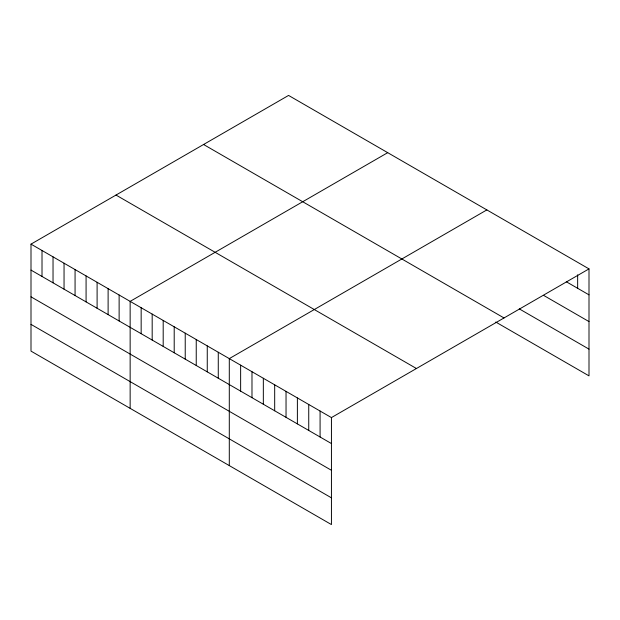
<?xml version="1.0" encoding="UTF-8"?>
<svg xmlns="http://www.w3.org/2000/svg" width="620" height="620" viewBox="0 0 620 620"><rect width="100%" height="100%" fill="white"/><g stroke="black" fill="none" stroke-linecap="round" stroke-linejoin="round"><path stroke-width="0.93" d="M31 244.133L331.437 417.586L331.437 524.574L31 351.114L31 244.133L288.563 95.426L589 268.886L589 375.867L495.768 322.044M387.709 152.667L130.146 301.374L130.146 408.355M486.855 209.909L229.292 358.616L229.292 465.597M331.437 417.586L589 268.886M566.3 281.744L589 294.849M543.601 295.376L589 321.586M519.281 308.876L589 349.13M203.569 144.499L504.006 317.959M115.994 195.06L416.431 368.512M31 270.095L331.437 443.556M31 296.833L331.437 470.286M31 324.376L331.437 497.837M577.654 274.831L577.654 288.3M320.083 411.037L320.083 436.999M308.737 404.48L308.737 430.45M297.383 397.932L297.383 423.894M286.037 391.375L286.037 417.345M274.683 384.826L274.683 410.789M263.337 378.27L263.337 404.232M251.983 371.721L251.983 397.683M240.638 365.165L240.638 391.127M218.271 352.253L218.271 378.216M207.258 345.89L207.258 371.861M196.238 339.535L196.238 365.498M185.225 333.173L185.225 359.135M174.204 326.81L174.204 352.78M163.192 320.455L163.192 346.417M152.179 314.092L152.179 340.054M141.159 307.729L141.159 333.7M119.125 295.012L119.125 320.974M108.112 288.656L108.112 314.619M97.1 282.294L97.1 308.256M86.079 275.931L86.079 301.901M75.067 269.576L75.067 295.538M64.046 263.213L64.046 289.176M53.033 256.851L53.033 282.821M42.013 250.496L42.013 276.458"/></g></svg>
